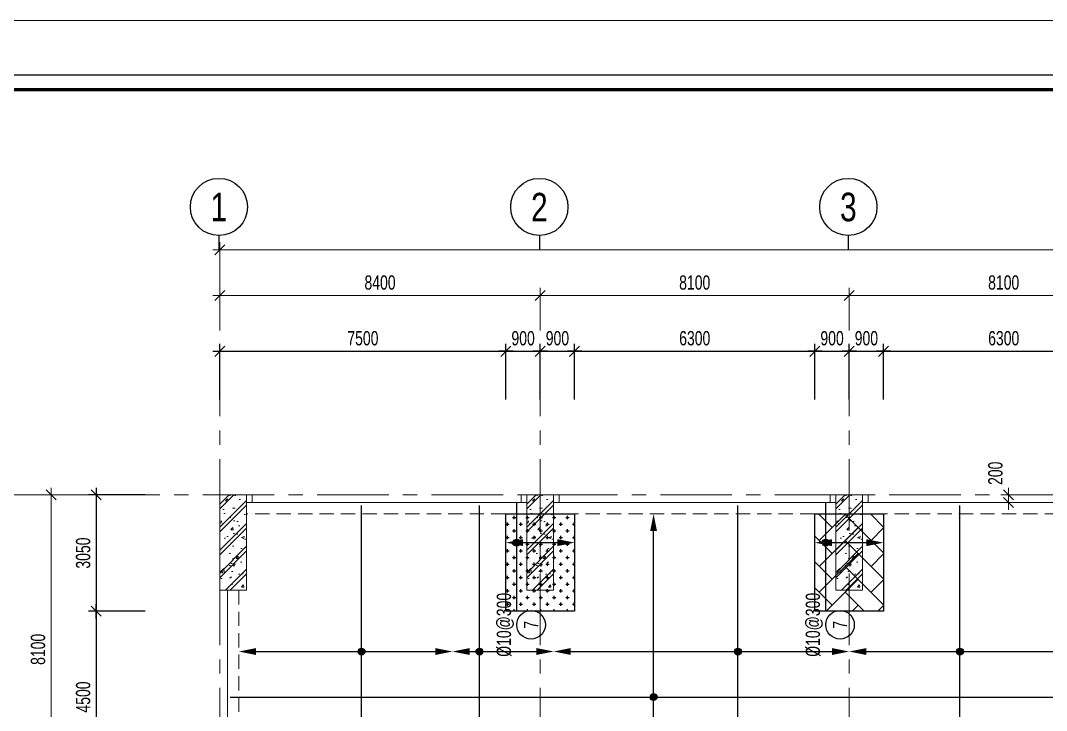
# Model space of a CAD drawing. Extents: x 475529 to 721982, y 1293854 to 1371032.
# Drawn here: x 490751 to 517648, y 1352935 to 1371032 of the extents above; entities that cross this region are included whole.
import ezdxf
from ezdxf.enums import TextEntityAlignment as Align

# ---------------------------------------------------------------- set-up
doc = ezdxf.new("R2010")
doc.units = 0
doc.header["$LTSCALE"] = 1500
doc.header["$MEASUREMENT"] = 0
doc.linetypes.add('CENTER', pattern=[2, 1.25, -0.25, 0.25, -0.25])
doc.linetypes.add('HIDDEN', pattern=[0.375, 0.25, -0.125])
doc.layers.get('Defpoints').update_dxf_attribs({"lineweight": 9})
for name, color, linetype, lineweight in [('02.CDC.DIM', 1, 'Continuous', 20), ('CDC- COT', 3, 'Continuous', 0), ('CDC- DAM', 3, 'Continuous', 5), ('CDC- TRUC', 5, 'CENTER', 15), ('Dim', 8, 'Continuous', 15)]:
    doc.layers.add(name, color=color, linetype=linetype, lineweight=lineweight)
for name, color, linetype in [('CDC-KHUNGTEN', 9, 'Continuous'), ('CDC.02.DIM', 1, 'Continuous'), ('CDC.06.TEXT', 2, 'Continuous'), ('KCS_CHI', 1, 'Continuous'), ('KCS_DIM', 1, 'Continuous'), ('KCS_HATCH', 253, 'Continuous'), ('KCS_STEEL_BOTTOM', 4, 'Continuous'), ('KCS_TEXT_SOTHEP', 2, 'Continuous'), ('KCS_TEXT_THEP', 2, 'Continuous')]:
    doc.layers.add(name, color=color, linetype=linetype)
doc.layers.add('KCS_RAI_THEP', color=159, linetype='Continuous', plot=False)
doc.styles.add('BIGTEXT', font='', dxfattribs={"width": 0.8, "height": 1000})
doc.styles.add('KCS_SMTEXT', font='arial.ttf', dxfattribs={"width": 0.7})
doc.styles.add('VN simplex', font='arial.ttf', dxfattribs={"width": 0.7})
doc.styles.get('BIGTEXT').set_extended_font_data('.VnArialH')
doc.dimstyles.new('DIM A1 1-150 (Time City)', dxfattribs={"dimtxt": 375, "dimasz": 1.25, "dimexe": 200, "dimexo": 0, "dimgap": 150, "dimtad": 1, "dimdec": 0, "dimzin": 13, "dimdsep": 46, "dimtxsty": 'VN simplex', "dimblk1": 'D', "dimblk2": 'D', "dimsah": 1, "dimcen": 0, "dimdle": 50, "dimclrd": 1, "dimclre": 1, "dimclrt": 2, "dimadec": 0, "dimazin": 0, "dimtfac": 1, "dimtdec": 0, "dimtix": 1, "dimtmove": 2, "dimatfit": 3, "dimldrblk": 'D', "dimfxl": 1, "dimtolj": 1, "dimtzin": 13, "dimarcsym": 0})

# ---------------------------------------------------------------- blocks, each defined once
blk = doc.blocks.new('D')
at = {"color": 8}
blk.add_line((150, 0), (-150, 0), dxfattribs=at)
at = {"color": 3}
blk.add_line((106, 106), (-106, -106), dxfattribs=at)
blk = doc.blocks.new('*D230')
at = {"layer": 'Defpoints', "color": 0, "ltscale": 0.5, "transparency": 16777216}
for p in [(8400, 53828), (0, 53024), (8400, 53024)]:
    blk.add_point(p, dxfattribs=at)
at = {"layer": 'Dim', "color": 1, "lineweight": -2, "ltscale": 0.5, "transparency": 16777216}
for p, q in [((0, 53024), (0, 54028)), ((1, 53828), (8399, 53828)), ((8400, 53024), (8400, 54028))]:
    blk.add_line(p, q, dxfattribs=at)
at = {"layer": 'Dim', "color": 1, "lineweight": -2, "ltscale": 0.5, "transparency": 16777216, "xscale": 1.25, "yscale": 1.25, "zscale": 1.25, "rotation": 180}
blk.add_blockref('D', (0, 53828), dxfattribs=at)
at = {"layer": 'Dim', "color": 1, "lineweight": -2, "ltscale": 0.5, "transparency": 16777216, "xscale": 1.25, "yscale": 1.25, "zscale": 1.25}
blk.add_blockref('D', (8400, 53828), dxfattribs=at)
at = {"layer": 'Dim', "color": 2, "ltscale": 0.5, "transparency": 16777216, "insert": (4200, 54169), "char_height": 375, "attachment_point": 5, "style": 'VN simplex'}
blk.add_mtext('\\A1;8400', dxfattribs=at)
blk = doc.blocks.new('*D231')
at = {"layer": 'Defpoints', "color": 0, "ltscale": 0.5, "transparency": 16777216}
for p in [(16500, 53828), (8400, 53024), (16500, 53024)]:
    blk.add_point(p, dxfattribs=at)
at = {"layer": 'Dim', "color": 1, "lineweight": -2, "ltscale": 0.5, "transparency": 16777216}
for p, q in [((8400, 53024), (8400, 54028)), ((8401, 53828), (16499, 53828)), ((16500, 53024), (16500, 54028))]:
    blk.add_line(p, q, dxfattribs=at)
at = {"layer": 'Dim', "color": 1, "lineweight": -2, "ltscale": 0.5, "transparency": 16777216, "xscale": 1.25, "yscale": 1.25, "zscale": 1.25, "rotation": 180}
blk.add_blockref('D', (8400, 53828), dxfattribs=at)
at = {"layer": 'Dim', "color": 1, "lineweight": -2, "ltscale": 0.5, "transparency": 16777216, "xscale": 1.25, "yscale": 1.25, "zscale": 1.25}
blk.add_blockref('D', (16500, 53828), dxfattribs=at)
at = {"layer": 'Dim', "color": 2, "ltscale": 0.5, "transparency": 16777216, "insert": (12450, 54169), "char_height": 375, "attachment_point": 5, "style": 'VN simplex'}
blk.add_mtext('\\A1;8100', dxfattribs=at)
blk = doc.blocks.new('*D232')
at = {"layer": 'Defpoints', "color": 0, "ltscale": 0.5, "transparency": 16777216}
for p in [(24600, 53828), (16500, 53024), (24600, 53024)]:
    blk.add_point(p, dxfattribs=at)
at = {"layer": 'Dim', "color": 1, "lineweight": -2, "ltscale": 0.5, "transparency": 16777216}
for p, q in [((16500, 53024), (16500, 54028)), ((16501, 53828), (24599, 53828)), ((24600, 53024), (24600, 54028))]:
    blk.add_line(p, q, dxfattribs=at)
at = {"layer": 'Dim', "color": 1, "lineweight": -2, "ltscale": 0.5, "transparency": 16777216, "xscale": 1.25, "yscale": 1.25, "zscale": 1.25, "rotation": 180}
blk.add_blockref('D', (16500, 53828), dxfattribs=at)
at = {"layer": 'Dim', "color": 1, "lineweight": -2, "ltscale": 0.5, "transparency": 16777216, "xscale": 1.25, "yscale": 1.25, "zscale": 1.25}
blk.add_blockref('D', (24600, 53828), dxfattribs=at)
at = {"layer": 'Dim', "color": 2, "ltscale": 0.5, "transparency": 16777216, "insert": (20550, 54169), "char_height": 375, "attachment_point": 5, "style": 'VN simplex'}
blk.add_mtext('\\A1;8100', dxfattribs=at)
blk = doc.blocks.new('*D253')
at = {"layer": 'Defpoints', "color": 0, "ltscale": 0.5, "transparency": 16777216}
for p in [(-4423, 48600), (-3448, 48600), (-3448, 40500)]:
    blk.add_point(p, dxfattribs=at)
at = {"layer": 'Dim', "color": 1, "lineweight": -2, "ltscale": 0.5, "transparency": 16777216}
for p, q in [((-3448, 48600), (-4623, 48600)), ((-4423, 40501), (-4423, 48599)), ((-3448, 40500), (-4623, 40500))]:
    blk.add_line(p, q, dxfattribs=at)
at = {"layer": 'Dim', "color": 1, "lineweight": -2, "ltscale": 0.5, "transparency": 16777216, "xscale": 1.25, "yscale": 1.25, "zscale": 1.25}
for p, rotation in [((-4423, 48600), 90), ((-4423, 40500), 270)]:
    blk.add_blockref('D', p, dxfattribs=dict(at, rotation=rotation))
at = {"layer": 'Dim', "color": 2, "ltscale": 0.5, "transparency": 16777216, "insert": (-4765, 44550), "char_height": 375, "attachment_point": 5, "rotation": 90, "style": 'VN simplex'}
blk.add_mtext('\\A1;8100', dxfattribs=at)
blk = doc.blocks.new('*D255')
at = {"layer": 'Defpoints', "color": 0, "ltscale": 0.5, "transparency": 16777216}
for p in [(-5623, 48600), (-3448, 48600), (-3448, 0)]:
    blk.add_point(p, dxfattribs=at)
at = {"layer": 'Dim', "color": 1, "lineweight": -2, "ltscale": 0.5, "transparency": 16777216}
for p, q in [((-3448, 48600), (-5823, 48600)), ((-5623, 1), (-5623, 48599)), ((-3448, 0), (-5823, 0))]:
    blk.add_line(p, q, dxfattribs=at)
at = {"layer": 'Dim', "color": 1, "lineweight": -2, "ltscale": 0.5, "transparency": 16777216, "xscale": 1.25, "yscale": 1.25, "zscale": 1.25}
for p, rotation in [((-5623, 48600), 90), ((-5623, 0), 270)]:
    blk.add_blockref('D', p, dxfattribs=dict(at, rotation=rotation))
at = {"layer": 'Dim', "color": 2, "ltscale": 0.5, "transparency": 16777216, "insert": (-5965, 24300), "char_height": 375, "attachment_point": 5, "rotation": 90, "style": 'VN simplex'}
blk.add_mtext('\\A1;48600', dxfattribs=at)
blk = doc.blocks.new('*D257')
at = {"layer": 'Defpoints', "color": 0, "ltscale": 0.5, "transparency": 16777216}
for p in [(57300, 55028), (0, 53024), (57300, 53024)]:
    blk.add_point(p, dxfattribs=at)
at = {"layer": 'Dim', "color": 1, "lineweight": -2, "ltscale": 0.5, "transparency": 16777216}
for p, q in [((0, 53024), (0, 55228)), ((57300, 53024), (57300, 55228)), ((1, 55028), (57299, 55028))]:
    blk.add_line(p, q, dxfattribs=at)
at = {"layer": 'Dim', "color": 1, "lineweight": -2, "ltscale": 0.5, "transparency": 16777216, "xscale": 1.25, "yscale": 1.25, "zscale": 1.25, "rotation": 180}
blk.add_blockref('D', (0, 55028), dxfattribs=at)
at = {"layer": 'Dim', "color": 1, "lineweight": -2, "ltscale": 0.5, "transparency": 16777216, "xscale": 1.25, "yscale": 1.25, "zscale": 1.25}
blk.add_blockref('D', (57300, 55028), dxfattribs=at)
at = {"layer": 'Dim', "color": 2, "ltscale": 0.5, "transparency": 16777216, "insert": (28650, 55369), "char_height": 375, "attachment_point": 5, "style": 'VN simplex'}
blk.add_mtext('\\A1;57300', dxfattribs=at)
blk = doc.blocks.new('*D247')
at = {"layer": 'Defpoints', "color": 0, "ltscale": 0.5, "transparency": 16777216}
for p in [(21653, 48600), (20674, 48400), (21653, 48400)]:
    blk.add_point(p, dxfattribs=at)
at = {"layer": 'Dim', "color": 1, "lineweight": -2, "ltscale": 0.5, "transparency": 16777216}
for p, q in [((21653, 48600), (20474, 48600)), ((20674, 48601), (20674, 48603)), ((20674, 48600), (20674, 48400)), ((21653, 48400), (20474, 48400)), ((20674, 48399), (20674, 48398))]:
    blk.add_line(p, q, dxfattribs=at)
at = {"layer": 'Dim', "color": 1, "lineweight": -2, "ltscale": 0.5, "transparency": 16777216, "xscale": 1.25, "yscale": 1.25, "zscale": 1.25}
for p, rotation in [((20674, 48600), 270), ((20674, 48400), 90)]:
    blk.add_blockref('D', p, dxfattribs=dict(at, rotation=rotation))
at = {"layer": 'Dim', "color": 2, "ltscale": 0.5, "transparency": 16777216, "insert": (20333, 49168), "char_height": 375, "attachment_point": 5, "rotation": 90, "style": 'VN simplex'}
blk.add_mtext('\\A1;200', dxfattribs=at)
blk = doc.blocks.new('cot vach loi tang 3 new')
at = {"layer": 'CDC- COT'}
h = blk.add_hatch(dxfattribs=at)
h.set_pattern_fill('BT-01', color=8, scale=100, pattern_type=2)
h.set_pattern_definition([(50, (-164922, -574478.5), (717.2602, -62.7521), [75, -825]), (355, (-164922, -574478.5), (-138.7513, 752.1921), [60, -660]), (100.4514, (-164862.2, -574483.7), (578.5094, 689.4395), [63.7402, -701.1421]), (46.1842, (-164922, -574278.5), (1067.241, -165.519), [112.5, -1237.5]), (96.6356, (-164833.1, -574292.3), (934.6627, 974.118), [95.6103, -1051.713]), (351.1842, (-164922, -574278.5), (934.662, 974.1186), [90, -990]), (21, (-164822, -574328.5), (596.90705, -402.6189), [75, -825]), (326, (-164822, -574328.5), (243.3153, 725.15), [60, -660]), (71.4514, (-164772.26, -574362.05), (840.2226, 322.5305), [63.7402, -701.1421]), (37.5, (-164922, -574478.5), (12.15986, 332.89385), [0, -652, 0, -670, 0, -662.5]), (7.5, (-164922, -574478.5), (263.06954, 394.4117), [0, -382, 0, -637, 0, -252.5]), (327.5, (-165145, -574478.5), (533.82244, -22.55487), [0, -250, 0, -780, 0, -1035]), (317.5, (-165245, -574478.5), (583.18617, 100.105), [0, -325, 0, -518, 0, -735]), (45, (-164922, -574478.5), (-300.5204, 300.5204), []), (45, (-164922, -574356), (-300.5204, 300.5204), [])])
h.paths.add_polyline_path([(42207, -227243), (42907, -227243), (42907, -229743), (42207, -229743)])
h = blk.add_hatch(dxfattribs=at)
h.set_pattern_fill('BT-01', color=8, scale=100, pattern_type=2)
h.set_pattern_definition([(50, (-156872, -574478.5), (717.2602, -62.7521), [75, -825]), (355, (-156872, -574478.5), (-138.7513, 752.1921), [60, -660]), (100.4514, (-156812.2, -574483.7), (578.5094, 689.4395), [63.7402, -701.1421]), (46.1842, (-156872, -574278.5), (1067.241, -165.519), [112.5, -1237.5]), (96.6356, (-156783.1, -574292.3), (934.6627, 974.118), [95.6103, -1051.713]), (351.1842, (-156872, -574278.5), (934.662, 974.1186), [90, -990]), (21, (-156772, -574328.5), (596.90705, -402.6189), [75, -825]), (326, (-156772, -574328.5), (243.3153, 725.15), [60, -660]), (71.4514, (-156722.26, -574362.05), (840.2226, 322.5305), [63.7402, -701.1421]), (37.5, (-156872, -574478.5), (12.15986, 332.89385), [0, -652, 0, -670, 0, -662.5]), (7.5, (-156872, -574478.5), (263.06954, 394.4117), [0, -382, 0, -637, 0, -252.5]), (327.5, (-157095, -574478.5), (533.82244, -22.55487), [0, -250, 0, -780, 0, -1035]), (317.5, (-157195, -574478.5), (583.18617, 100.105), [0, -325, 0, -518, 0, -735]), (45, (-156872, -574478.5), (-300.5204, 300.5204), []), (45, (-156872, -574356), (-300.5204, 300.5204), [])])
h.paths.add_polyline_path([(50257, -227243), (50957, -227243), (50957, -229743), (50257, -229743)])
h = blk.add_hatch(dxfattribs=at)
h.set_pattern_fill('BT-01', color=8, scale=100, pattern_type=2)
h.set_pattern_definition([(50, (-148772, -574478.5), (717.2602, -62.7521), [75, -825]), (355, (-148772, -574478.5), (-138.7513, 752.1921), [60, -660]), (100.4514, (-148712.2, -574483.7), (578.5094, 689.4395), [63.7402, -701.1421]), (46.1842, (-148772, -574278.5), (1067.241, -165.519), [112.5, -1237.5]), (96.6356, (-148683.1, -574292.3), (934.6627, 974.118), [95.6103, -1051.713]), (351.1842, (-148772, -574278.5), (934.662, 974.1186), [90, -990]), (21, (-148672, -574328.5), (596.90705, -402.6189), [75, -825]), (326, (-148672, -574328.5), (243.3153, 725.15), [60, -660]), (71.4514, (-148622.26, -574362.05), (840.2226, 322.5305), [63.7402, -701.1421]), (37.5, (-148772, -574478.5), (12.15986, 332.89385), [0, -652, 0, -670, 0, -662.5]), (7.5, (-148772, -574478.5), (263.06954, 394.4117), [0, -382, 0, -637, 0, -252.5]), (327.5, (-148995, -574478.5), (533.82244, -22.55487), [0, -250, 0, -780, 0, -1035]), (317.5, (-149095, -574478.5), (583.18617, 100.105), [0, -325, 0, -518, 0, -735]), (45, (-148772, -574478.5), (-300.5204, 300.5204), []), (45, (-148772, -574356), (-300.5204, 300.5204), [])])
h.paths.add_polyline_path([(58357, -227243), (59057, -227243), (59057, -229743), (58357, -229743)])
for points in [[(42207, -227243), (42907, -227243), (42907, -229743), (42207, -229743)], [(50257, -227243), (50957, -227243), (50957, -229743), (50257, -229743)], [(58357, -227243), (59057, -227243), (59057, -229743), (58357, -229743)]]:
    blk.add_lwpolyline(points, close=True, dxfattribs=at)
blk = doc.blocks.new('_Axis name')
at = {"layer": 'CDC.02.DIM'}
blk.add_line((0, 2.5), (0, 0), dxfattribs=at)
blk.add_circle((0, 7.5), 5, dxfattribs=at)
at = {"layer": 'CDC.02.DIM', "style": 'BIGTEXT', "width": 0.75}
blk.add_attdef('.', text='', height=5, dxfattribs=at).set_placement((0, 7.5), align=Align.MIDDLE)
blk = doc.blocks.new('KCS_MuiTenRaiThep')
blk.add_lwpolyline([(0, 0, 0, 1.2, 0), (3, 0, 1.2, 1.2, 0)], format="xyseb")
blk = doc.blocks.new('KCS_ChamRaiThep')
h = blk.add_hatch(color=256)
h.dxf.hatch_style = 1
h.paths.add_polyline_path([(0.6, 0, 1), (-0.6, 0, 1)])
blk.add_circle((0, 0), 0.6)
blk = doc.blocks.new('*D111')
at = {"layer": 'Defpoints', "color": 0, "transparency": 16777216}
for p in [(503477, 1362356), (495977, 1361090), (503477, 1361090)]:
    blk.add_point(p, dxfattribs=at)
at = {"layer": 'KCS_DIM', "color": 1, "lineweight": -2, "transparency": 16777216}
for p, q in [((495977, 1361090), (495977, 1362556)), ((495978, 1362356), (503475, 1362356)), ((503477, 1361090), (503477, 1362556))]:
    blk.add_line(p, q, dxfattribs=at)
at = {"layer": 'KCS_DIM', "color": 1, "lineweight": -2, "transparency": 16777216, "xscale": 1.25, "yscale": 1.25, "zscale": 1.25, "rotation": 180}
blk.add_blockref('D', (495977, 1362356), dxfattribs=at)
at = {"layer": 'KCS_DIM', "color": 1, "lineweight": -2, "transparency": 16777216, "xscale": 1.25, "yscale": 1.25, "zscale": 1.25}
blk.add_blockref('D', (503477, 1362356), dxfattribs=at)
at = {"layer": 'KCS_DIM', "color": 2, "transparency": 16777216, "insert": (499727, 1362697), "char_height": 375, "attachment_point": 5, "style": 'VN simplex'}
blk.add_mtext('\\A1;7500', dxfattribs=at)
blk = doc.blocks.new('*D112')
at = {"layer": 'Defpoints', "color": 0, "transparency": 16777216}
for p in [(504377, 1362356), (503477, 1361090), (504377, 1361090)]:
    blk.add_point(p, dxfattribs=at)
at = {"layer": 'KCS_DIM', "color": 1, "lineweight": -2, "transparency": 16777216}
for p, q in [((503477, 1361090), (503477, 1362556)), ((503478, 1362356), (504375, 1362356)), ((504377, 1361090), (504377, 1362556))]:
    blk.add_line(p, q, dxfattribs=at)
at = {"layer": 'KCS_DIM', "color": 1, "lineweight": -2, "transparency": 16777216, "xscale": 1.25, "yscale": 1.25, "zscale": 1.25, "rotation": 180}
blk.add_blockref('D', (503477, 1362356), dxfattribs=at)
at = {"layer": 'KCS_DIM', "color": 1, "lineweight": -2, "transparency": 16777216, "xscale": 1.25, "yscale": 1.25, "zscale": 1.25}
blk.add_blockref('D', (504377, 1362356), dxfattribs=at)
at = {"layer": 'KCS_DIM', "color": 2, "transparency": 16777216, "insert": (503927, 1362697), "char_height": 375, "attachment_point": 5, "style": 'VN simplex'}
blk.add_mtext('\\A1;900', dxfattribs=at)
blk = doc.blocks.new('*D113')
at = {"layer": 'Defpoints', "color": 0, "transparency": 16777216}
for p in [(505277, 1362356), (504377, 1361090), (505277, 1361090)]:
    blk.add_point(p, dxfattribs=at)
at = {"layer": 'KCS_DIM', "color": 1, "lineweight": -2, "transparency": 16777216}
for p, q in [((504377, 1361090), (504377, 1362556)), ((504378, 1362356), (505275, 1362356)), ((505277, 1361090), (505277, 1362556))]:
    blk.add_line(p, q, dxfattribs=at)
at = {"layer": 'KCS_DIM', "color": 1, "lineweight": -2, "transparency": 16777216, "xscale": 1.25, "yscale": 1.25, "zscale": 1.25, "rotation": 180}
blk.add_blockref('D', (504377, 1362356), dxfattribs=at)
at = {"layer": 'KCS_DIM', "color": 1, "lineweight": -2, "transparency": 16777216, "xscale": 1.25, "yscale": 1.25, "zscale": 1.25}
blk.add_blockref('D', (505277, 1362356), dxfattribs=at)
at = {"layer": 'KCS_DIM', "color": 2, "transparency": 16777216, "insert": (504827, 1362697), "char_height": 375, "attachment_point": 5, "style": 'VN simplex'}
blk.add_mtext('\\A1;900', dxfattribs=at)
blk = doc.blocks.new('*D114')
at = {"layer": 'Defpoints', "color": 0, "transparency": 16777216}
for p in [(511577, 1362356), (505277, 1361090), (511577, 1361090)]:
    blk.add_point(p, dxfattribs=at)
at = {"layer": 'KCS_DIM', "color": 1, "lineweight": -2, "transparency": 16777216}
for p, q in [((505277, 1361090), (505277, 1362556)), ((505278, 1362356), (511575, 1362356)), ((511577, 1361090), (511577, 1362556))]:
    blk.add_line(p, q, dxfattribs=at)
at = {"layer": 'KCS_DIM', "color": 1, "lineweight": -2, "transparency": 16777216, "xscale": 1.25, "yscale": 1.25, "zscale": 1.25, "rotation": 180}
blk.add_blockref('D', (505277, 1362356), dxfattribs=at)
at = {"layer": 'KCS_DIM', "color": 1, "lineweight": -2, "transparency": 16777216, "xscale": 1.25, "yscale": 1.25, "zscale": 1.25}
blk.add_blockref('D', (511577, 1362356), dxfattribs=at)
at = {"layer": 'KCS_DIM', "color": 2, "transparency": 16777216, "insert": (508427, 1362697), "char_height": 375, "attachment_point": 5, "style": 'VN simplex'}
blk.add_mtext('\\A1;6300', dxfattribs=at)
blk = doc.blocks.new('*D115')
at = {"layer": 'Defpoints', "color": 0, "transparency": 16777216}
for p in [(494018, 1358589), (492736, 1355539), (494018, 1355539)]:
    blk.add_point(p, dxfattribs=at)
at = {"layer": 'KCS_DIM', "color": 1, "lineweight": -2, "transparency": 16777216}
for p, q in [((494018, 1358589), (492536, 1358589)), ((492736, 1358588), (492736, 1355540)), ((494018, 1355539), (492536, 1355539))]:
    blk.add_line(p, q, dxfattribs=at)
at = {"layer": 'KCS_DIM', "color": 1, "lineweight": -2, "transparency": 16777216, "xscale": 1.25, "yscale": 1.25, "zscale": 1.25}
for p, rotation in [((492736, 1358589), 90), ((492736, 1355539), 270)]:
    blk.add_blockref('D', p, dxfattribs=dict(at, rotation=rotation))
at = {"layer": 'KCS_DIM', "color": 2, "transparency": 16777216, "insert": (492394, 1357064), "char_height": 375, "attachment_point": 5, "rotation": 90, "style": 'VN simplex'}
blk.add_mtext('\\A1;3050', dxfattribs=at)
blk = doc.blocks.new('*D116')
at = {"layer": 'Defpoints', "color": 0, "transparency": 16777216}
for p in [(494018, 1355539), (492736, 1351039), (494018, 1351039)]:
    blk.add_point(p, dxfattribs=at)
at = {"layer": 'KCS_DIM', "color": 1, "lineweight": -2, "transparency": 16777216}
for p, q in [((494018, 1355539), (492536, 1355539)), ((492736, 1355538), (492736, 1351040)), ((494018, 1351039), (492536, 1351039))]:
    blk.add_line(p, q, dxfattribs=at)
at = {"layer": 'KCS_DIM', "color": 1, "lineweight": -2, "transparency": 16777216, "xscale": 1.25, "yscale": 1.25, "zscale": 1.25}
for p, rotation in [((492736, 1355539), 90), ((492736, 1351039), 270)]:
    blk.add_blockref('D', p, dxfattribs=dict(at, rotation=rotation))
at = {"layer": 'KCS_DIM', "color": 2, "transparency": 16777216, "insert": (492394, 1353289), "char_height": 375, "attachment_point": 5, "rotation": 90, "style": 'VN simplex'}
blk.add_mtext('\\A1;4500', dxfattribs=at)
blk = doc.blocks.new('*D146')
at = {"layer": 'Defpoints', "color": 0, "transparency": 16777216}
for p in [(512477, 1362356), (511577, 1361090), (512477, 1361090)]:
    blk.add_point(p, dxfattribs=at)
at = {"layer": 'KCS_DIM', "color": 1, "lineweight": -2, "transparency": 16777216}
for p, q in [((511577, 1361090), (511577, 1362556)), ((511578, 1362356), (512475, 1362356)), ((512477, 1361090), (512477, 1362556))]:
    blk.add_line(p, q, dxfattribs=at)
at = {"layer": 'KCS_DIM', "color": 1, "lineweight": -2, "transparency": 16777216, "xscale": 1.25, "yscale": 1.25, "zscale": 1.25, "rotation": 180}
blk.add_blockref('D', (511577, 1362356), dxfattribs=at)
at = {"layer": 'KCS_DIM', "color": 1, "lineweight": -2, "transparency": 16777216, "xscale": 1.25, "yscale": 1.25, "zscale": 1.25}
blk.add_blockref('D', (512477, 1362356), dxfattribs=at)
at = {"layer": 'KCS_DIM', "color": 2, "transparency": 16777216, "insert": (512027, 1362697), "char_height": 375, "attachment_point": 5, "style": 'VN simplex'}
blk.add_mtext('\\A1;900', dxfattribs=at)
blk = doc.blocks.new('*D147')
at = {"layer": 'Defpoints', "color": 0, "transparency": 16777216}
for p in [(513377, 1362356), (512477, 1361090), (513377, 1361090)]:
    blk.add_point(p, dxfattribs=at)
at = {"layer": 'KCS_DIM', "color": 1, "lineweight": -2, "transparency": 16777216}
for p, q in [((512477, 1361090), (512477, 1362556)), ((512478, 1362356), (513375, 1362356)), ((513377, 1361090), (513377, 1362556))]:
    blk.add_line(p, q, dxfattribs=at)
at = {"layer": 'KCS_DIM', "color": 1, "lineweight": -2, "transparency": 16777216, "xscale": 1.25, "yscale": 1.25, "zscale": 1.25, "rotation": 180}
blk.add_blockref('D', (512477, 1362356), dxfattribs=at)
at = {"layer": 'KCS_DIM', "color": 1, "lineweight": -2, "transparency": 16777216, "xscale": 1.25, "yscale": 1.25, "zscale": 1.25}
blk.add_blockref('D', (513377, 1362356), dxfattribs=at)
at = {"layer": 'KCS_DIM', "color": 2, "transparency": 16777216, "insert": (512927, 1362697), "char_height": 375, "attachment_point": 5, "style": 'VN simplex'}
blk.add_mtext('\\A1;900', dxfattribs=at)
blk = doc.blocks.new('*D148')
at = {"layer": 'Defpoints', "color": 0, "transparency": 16777216}
for p in [(519677, 1362356), (513377, 1361090), (519677, 1361090)]:
    blk.add_point(p, dxfattribs=at)
at = {"layer": 'KCS_DIM', "color": 1, "lineweight": -2, "transparency": 16777216}
for p, q in [((513377, 1361090), (513377, 1362556)), ((513378, 1362356), (519675, 1362356)), ((519677, 1361090), (519677, 1362556))]:
    blk.add_line(p, q, dxfattribs=at)
at = {"layer": 'KCS_DIM', "color": 1, "lineweight": -2, "transparency": 16777216, "xscale": 1.25, "yscale": 1.25, "zscale": 1.25, "rotation": 180}
blk.add_blockref('D', (513377, 1362356), dxfattribs=at)
at = {"layer": 'KCS_DIM', "color": 1, "lineweight": -2, "transparency": 16777216, "xscale": 1.25, "yscale": 1.25, "zscale": 1.25}
blk.add_blockref('D', (519677, 1362356), dxfattribs=at)
at = {"layer": 'KCS_DIM', "color": 2, "transparency": 16777216, "insert": (516527, 1362697), "char_height": 375, "attachment_point": 5, "style": 'VN simplex'}
blk.add_mtext('\\A1;6300', dxfattribs=at)
blk = doc.blocks.new('*D187')
at = {"layer": 'Defpoints', "color": 0, "transparency": 16777216}
for p in [(503477, 1362356), (495977, 1361090), (503477, 1361090)]:
    blk.add_point(p, dxfattribs=at)
at = {"layer": 'KCS_DIM', "color": 1, "lineweight": -2, "transparency": 16777216}
for p, q in [((495977, 1361090), (495977, 1362556)), ((495978, 1362356), (503475, 1362356)), ((503477, 1361090), (503477, 1362556))]:
    blk.add_line(p, q, dxfattribs=at)
at = {"layer": 'KCS_DIM', "color": 1, "lineweight": -2, "transparency": 16777216, "xscale": 1.25, "yscale": 1.25, "zscale": 1.25, "rotation": 180}
blk.add_blockref('D', (495977, 1362356), dxfattribs=at)
at = {"layer": 'KCS_DIM', "color": 1, "lineweight": -2, "transparency": 16777216, "xscale": 1.25, "yscale": 1.25, "zscale": 1.25}
blk.add_blockref('D', (503477, 1362356), dxfattribs=at)
at = {"layer": 'KCS_DIM', "color": 2, "transparency": 16777216, "insert": (499727, 1362697), "char_height": 375, "attachment_point": 5, "style": 'VN simplex'}
blk.add_mtext('\\A1;7500', dxfattribs=at)
blk = doc.blocks.new('*D188')
at = {"layer": 'Defpoints', "color": 0, "transparency": 16777216}
for p in [(504377, 1362356), (503477, 1361090), (504377, 1361090)]:
    blk.add_point(p, dxfattribs=at)
at = {"layer": 'KCS_DIM', "color": 1, "lineweight": -2, "transparency": 16777216}
for p, q in [((503477, 1361090), (503477, 1362556)), ((503478, 1362356), (504375, 1362356)), ((504377, 1361090), (504377, 1362556))]:
    blk.add_line(p, q, dxfattribs=at)
at = {"layer": 'KCS_DIM', "color": 1, "lineweight": -2, "transparency": 16777216, "xscale": 1.25, "yscale": 1.25, "zscale": 1.25, "rotation": 180}
blk.add_blockref('D', (503477, 1362356), dxfattribs=at)
at = {"layer": 'KCS_DIM', "color": 1, "lineweight": -2, "transparency": 16777216, "xscale": 1.25, "yscale": 1.25, "zscale": 1.25}
blk.add_blockref('D', (504377, 1362356), dxfattribs=at)
at = {"layer": 'KCS_DIM', "color": 2, "transparency": 16777216, "insert": (503927, 1362697), "char_height": 375, "attachment_point": 5, "style": 'VN simplex'}
blk.add_mtext('\\A1;900', dxfattribs=at)
blk = doc.blocks.new('*D189')
at = {"layer": 'Defpoints', "color": 0, "transparency": 16777216}
for p in [(505277, 1362356), (504377, 1361090), (505277, 1361090)]:
    blk.add_point(p, dxfattribs=at)
at = {"layer": 'KCS_DIM', "color": 1, "lineweight": -2, "transparency": 16777216}
for p, q in [((504377, 1361090), (504377, 1362556)), ((504378, 1362356), (505275, 1362356)), ((505277, 1361090), (505277, 1362556))]:
    blk.add_line(p, q, dxfattribs=at)
at = {"layer": 'KCS_DIM', "color": 1, "lineweight": -2, "transparency": 16777216, "xscale": 1.25, "yscale": 1.25, "zscale": 1.25, "rotation": 180}
blk.add_blockref('D', (504377, 1362356), dxfattribs=at)
at = {"layer": 'KCS_DIM', "color": 1, "lineweight": -2, "transparency": 16777216, "xscale": 1.25, "yscale": 1.25, "zscale": 1.25}
blk.add_blockref('D', (505277, 1362356), dxfattribs=at)
at = {"layer": 'KCS_DIM', "color": 2, "transparency": 16777216, "insert": (504827, 1362697), "char_height": 375, "attachment_point": 5, "style": 'VN simplex'}
blk.add_mtext('\\A1;900', dxfattribs=at)
blk = doc.blocks.new('*D190')
at = {"layer": 'Defpoints', "color": 0, "transparency": 16777216}
for p in [(511577, 1362356), (505277, 1361090), (511577, 1361090)]:
    blk.add_point(p, dxfattribs=at)
at = {"layer": 'KCS_DIM', "color": 1, "lineweight": -2, "transparency": 16777216}
for p, q in [((505277, 1361090), (505277, 1362556)), ((505278, 1362356), (511575, 1362356)), ((511577, 1361090), (511577, 1362556))]:
    blk.add_line(p, q, dxfattribs=at)
at = {"layer": 'KCS_DIM', "color": 1, "lineweight": -2, "transparency": 16777216, "xscale": 1.25, "yscale": 1.25, "zscale": 1.25, "rotation": 180}
blk.add_blockref('D', (505277, 1362356), dxfattribs=at)
at = {"layer": 'KCS_DIM', "color": 1, "lineweight": -2, "transparency": 16777216, "xscale": 1.25, "yscale": 1.25, "zscale": 1.25}
blk.add_blockref('D', (511577, 1362356), dxfattribs=at)
at = {"layer": 'KCS_DIM', "color": 2, "transparency": 16777216, "insert": (508427, 1362697), "char_height": 375, "attachment_point": 5, "style": 'VN simplex'}
blk.add_mtext('\\A1;6300', dxfattribs=at)
blk = doc.blocks.new('*D191')
at = {"layer": 'Defpoints', "color": 0, "transparency": 16777216}
for p in [(512477, 1362356), (511577, 1361090), (512477, 1361090)]:
    blk.add_point(p, dxfattribs=at)
at = {"layer": 'KCS_DIM', "color": 1, "lineweight": -2, "transparency": 16777216}
for p, q in [((511577, 1361090), (511577, 1362556)), ((511578, 1362356), (512475, 1362356)), ((512477, 1361090), (512477, 1362556))]:
    blk.add_line(p, q, dxfattribs=at)
at = {"layer": 'KCS_DIM', "color": 1, "lineweight": -2, "transparency": 16777216, "xscale": 1.25, "yscale": 1.25, "zscale": 1.25, "rotation": 180}
blk.add_blockref('D', (511577, 1362356), dxfattribs=at)
at = {"layer": 'KCS_DIM', "color": 1, "lineweight": -2, "transparency": 16777216, "xscale": 1.25, "yscale": 1.25, "zscale": 1.25}
blk.add_blockref('D', (512477, 1362356), dxfattribs=at)
at = {"layer": 'KCS_DIM', "color": 2, "transparency": 16777216, "insert": (512027, 1362697), "char_height": 375, "attachment_point": 5, "style": 'VN simplex'}
blk.add_mtext('\\A1;900', dxfattribs=at)
blk = doc.blocks.new('*D192')
at = {"layer": 'Defpoints', "color": 0, "transparency": 16777216}
for p in [(513377, 1362356), (512477, 1361090), (513377, 1361090)]:
    blk.add_point(p, dxfattribs=at)
at = {"layer": 'KCS_DIM', "color": 1, "lineweight": -2, "transparency": 16777216}
for p, q in [((512477, 1361090), (512477, 1362556)), ((512478, 1362356), (513375, 1362356)), ((513377, 1361090), (513377, 1362556))]:
    blk.add_line(p, q, dxfattribs=at)
at = {"layer": 'KCS_DIM', "color": 1, "lineweight": -2, "transparency": 16777216, "xscale": 1.25, "yscale": 1.25, "zscale": 1.25, "rotation": 180}
blk.add_blockref('D', (512477, 1362356), dxfattribs=at)
at = {"layer": 'KCS_DIM', "color": 1, "lineweight": -2, "transparency": 16777216, "xscale": 1.25, "yscale": 1.25, "zscale": 1.25}
blk.add_blockref('D', (513377, 1362356), dxfattribs=at)
at = {"layer": 'KCS_DIM', "color": 2, "transparency": 16777216, "insert": (512927, 1362697), "char_height": 375, "attachment_point": 5, "style": 'VN simplex'}
blk.add_mtext('\\A1;900', dxfattribs=at)
blk = doc.blocks.new('*D193')
at = {"layer": 'Defpoints', "color": 0, "transparency": 16777216}
for p in [(519677, 1362356), (513377, 1361090), (519677, 1361090)]:
    blk.add_point(p, dxfattribs=at)
at = {"layer": 'KCS_DIM', "color": 1, "lineweight": -2, "transparency": 16777216}
for p, q in [((513377, 1361090), (513377, 1362556)), ((513378, 1362356), (519675, 1362356)), ((519677, 1361090), (519677, 1362556))]:
    blk.add_line(p, q, dxfattribs=at)
at = {"layer": 'KCS_DIM', "color": 1, "lineweight": -2, "transparency": 16777216, "xscale": 1.25, "yscale": 1.25, "zscale": 1.25, "rotation": 180}
blk.add_blockref('D', (513377, 1362356), dxfattribs=at)
at = {"layer": 'KCS_DIM', "color": 1, "lineweight": -2, "transparency": 16777216, "xscale": 1.25, "yscale": 1.25, "zscale": 1.25}
blk.add_blockref('D', (519677, 1362356), dxfattribs=at)
at = {"layer": 'KCS_DIM', "color": 2, "transparency": 16777216, "insert": (516527, 1362697), "char_height": 375, "attachment_point": 5, "style": 'VN simplex'}
blk.add_mtext('\\A1;6300', dxfattribs=at)
blk = doc.blocks.new('KHUNG TEN')
at = {"layer": 'CDC-KHUNGTEN', "color": 8}
blk.add_lwpolyline([(75096, 1100), (83000, 1100), (83000, 58300), (3000, 58300), (3000, 1100), (75096, 1100)], dxfattribs=at)
at = {"layer": 'CDC-KHUNGTEN', "color": 255, "lineweight": 60}
blk.add_lwpolyline([(74900, 1400), (74900, 58000), (3300, 58000), (3300, 1400), (74900, 1400)], close=True, dxfattribs=at)
at = {"layer": 'Defpoints', "color": 1, "ltscale": 0.2}
blk.add_lwpolyline([(0, 0), (0, 59400), (84100, 59400), (84100, 0), (0, 0)], close=True, dxfattribs=at)
blk = doc.blocks.new('MBT04')
at = {"layer": 'CDC- DAM'}
for p, q in [((8050, 48400), (700, 48400)), ((16150, 48400), (8750, 48400)), ((24250, 48400), (16850, 48400)), ((200, 46100), (200, 40500))]:
    blk.add_line(p, q, dxfattribs=at)
for points in [[(0, 48600), (850, 48600), (850, 48400)], [(7900, 48400), (7900, 48600), (8900, 48600), (8900, 48400)], [(16000, 48400), (16000, 48600), (17000, 48600), (17000, 48400)]]:
    blk.add_lwpolyline(points, dxfattribs=at)
at = {"layer": 'CDC- DAM', "linetype": 'HIDDEN'}
for points in [[(8050, 48100), (700, 48100)], [(16150, 48100), (8750, 48100)], [(24250, 48100), (16850, 48100)], [(500, 46100), (500, 40500)]]:
    blk.add_lwpolyline(points, dxfattribs=at)
at = {"layer": 'CDC- TRUC'}
for p, q in [((0, -3337), (0, 53023.7)), ((8400, -3337), (8400, 53023.7)), ((16500, -3337), (16500, 53023.7)), ((-3448.4, 48600), (62778.1, 48600))]:
    blk.add_line(p, q, dxfattribs=at)
blk.add_blockref('cot vach loi tang 3 new', (-42207.4, 275842.2))
at = {"layer": '02.CDC.DIM', "xscale": 150, "yscale": 150, "zscale": 150}
for p, values in [((-23.3, 55027.8), {'.': '1'}), ((8376.7, 55027.8), {'.': '2'}), ((16476.7, 55027.8), {'.': '3'})]:
    blk.add_blockref('_Axis name', p, dxfattribs=at).add_auto_attribs(values)
at = {"layer": 'Dim', "color": 1, "ltscale": 0.5}
for base, p1, p2, picture, middle in [((57300, 55027.8), (0, 53023.7), (57300, 53023.7), '*D257', (28650, 55369.4)), ((8400, 53827.8), (0, 53023.7), (8400, 53023.7), '*D230', (4200, 54169.3)), ((16500, 53827.8), (8400, 53023.7), (16500, 53023.7), '*D231', (12450, 54169.3)), ((24600, 53827.8), (16500, 53023.7), (24600, 53023.7), '*D232', (20550, 54169.3))]:
    dim = blk.add_linear_dim(base=base, p1=p1, p2=p2, dimstyle='DIM A1 1-150 (Time City)', dxfattribs=at)
    dim.commit()
    dim.dimension.update_dxf_attribs({"geometry": picture, "text_midpoint": middle})
dim = blk.add_linear_dim(base=(20674.4, 48400), p1=(21653.4, 48600), p2=(21653.4, 48400), angle=90, dimstyle='DIM A1 1-150 (Time City)', dxfattribs=at)
dim.commit()
dim.dimension.update_dxf_attribs({"geometry": '*D247', "text_midpoint": (20332.9, 49168.1), "dimtype": 160})
for base, p1, picture, middle in [((-5623.1, 48600), (-3448.4, 0), '*D255', (-5964.6, 24300)), ((-4423.1, 48600), (-3448.4, 40500), '*D253', (-4764.6, 44550))]:
    dim = blk.add_linear_dim(base=base, p1=p1, p2=(-3448.4, 48600), angle=90, dimstyle='DIM A1 1-150 (Time City)', dxfattribs=at)
    dim.commit()
    dim.dimension.update_dxf_attribs({"geometry": picture, "text_midpoint": middle})

msp = doc.modelspace()

# ---------------------------------------------------------------- hatches: boundary and pattern name
at = {"layer": 'KCS_HATCH'}
h = msp.add_hatch(dxfattribs=at)
h.set_pattern_fill('CROSS', color=256, scale=700)
h.paths.add_polyline_path([(503476.5, 1355539), (505276.5, 1355539), (505276.5, 1358089), (503476.5, 1358089)])
h = msp.add_hatch(dxfattribs=at)
h.set_pattern_fill('AR-HBONE', color=256, scale=120)
h.set_pattern_definition([(45, (16150, 997618.48), (5e-14, 678.8225), [1440, -480]), (135, (16489.4, 997957.9), (5e-14, 678.8225), [1440, -480])])
h.paths.add_polyline_path([(511576.5, 1355539), (513376.5, 1355539), (513376.5, 1358089), (511576.5, 1358089)])

# ---------------------------------------------------------------- linework, layer by layer
at = {"layer": 'KCS_CHI', "color": 1, "elevation": 0}
for points in [[(507347.4, 1344519.1), (507347.4, 1357759)], [(496803.1, 1354482.2), (501746.5, 1354482.2)], [(502406.5, 1354482.2), (504396.5, 1354482.2)], [(505056.5, 1354482.2), (512146.5, 1354482.2)], [(512806.5, 1354482.2), (519946.5, 1354482.2)]]:
    msp.add_lwpolyline(points, dxfattribs=at)
at = {"layer": 'KCS_HATCH'}
for points in [[(503476.5, 1358089), (505276.5, 1358089), (505276.5, 1355539), (503476.5, 1355539)], [(511576.5, 1358089), (513376.5, 1358089), (513376.5, 1355539), (511576.5, 1355539)]]:
    msp.add_lwpolyline(points, close=True, dxfattribs=at)
at = {"layer": 'KCS_RAI_THEP'}
for points in [[(503806.5, 1357337.6), (504946.5, 1357337.6)], [(511906.5, 1357337.6), (513046.5, 1357337.6)]]:
    msp.add_lwpolyline(points, dxfattribs=at)
at = {"layer": 'KCS_STEEL_BOTTOM', "elevation": 0}
for points in [[(499691.5, 1343964), (499691.5, 1358314)], [(502782.6, 1341764), (502782.6, 1358314)], [(509559.1, 1333014), (509559.1, 1358314)], [(515378.5, 1334364), (515378.5, 1358314)], [(496251.5, 1353289), (553001.5, 1353289)]]:
    msp.add_lwpolyline(points, dxfattribs=at)
at = {"layer": 'KCS_STEEL_BOTTOM'}
for points in [[(503760.3, 1355539), (503760.3, 1358389)], [(511860.3, 1355539), (511860.3, 1358389)]]:
    msp.add_lwpolyline(points, dxfattribs=at)
at = {"layer": 'KCS_TEXT_SOTHEP', "color": 1}
for centre in [(504135.3, 1355182.6), (512235.3, 1355182.6)]:
    msp.add_circle(centre, 375, dxfattribs=at)

# ---------------------------------------------------------------- block references
at = {"layer": 'CDC.06.TEXT', "xscale": 1.29930377314748, "yscale": 1.29930377314748, "zscale": 1.29930377314748}
msp.add_blockref('KHUNG TEN', (475528.9, 1293853.6, 0), dxfattribs=at)
at = {"layer": 'Dim'}
msp.add_blockref('MBT04', (495976.5, 1309989, 0), dxfattribs=at)
at = {"layer": 'KCS_CHI', "xscale": 150, "yscale": 150, "zscale": 150}
for name, p, rotation in [('KCS_MuiTenRaiThep', (507347.4, 1358089, 0), 270), ('KCS_MuiTenRaiThep', (502076.5, 1354482.2, 0), 179.9999999999998), ('KCS_MuiTenRaiThep', (504726.5, 1354482.2, 0), 179.9999999999998), ('KCS_MuiTenRaiThep', (512476.5, 1354482.2, 0), 179.9999999999998), ('KCS_ChamRaiThep', (507347.4, 1353289, 0), 90.0000000000002)]:
    msp.add_blockref(name, p, dxfattribs=dict(at, rotation=rotation))
for name, p in [('KCS_MuiTenRaiThep', (496473.1, 1354482.2, 0)), ('KCS_ChamRaiThep', (499691.5, 1354482.2, 0)), ('KCS_MuiTenRaiThep', (502076.5, 1354482.2, 0)), ('KCS_ChamRaiThep', (502782.6, 1354482.2, 0)), ('KCS_MuiTenRaiThep', (504726.5, 1354482.2, 0)), ('KCS_ChamRaiThep', (509559.1, 1354482.2, 0)), ('KCS_MuiTenRaiThep', (512476.5, 1354482.2, 0)), ('KCS_ChamRaiThep', (515378.5, 1354482.2, 0))]:
    msp.add_blockref(name, p, dxfattribs=at)
at = {"layer": 'KCS_RAI_THEP', "xscale": 150, "yscale": 150, "zscale": 150}
for name, p in [('KCS_MuiTenRaiThep', (503476.5, 1357337.6)), ('KCS_ChamRaiThep', (503760.3, 1357337.6)), ('KCS_MuiTenRaiThep', (511576.5, 1357337.6)), ('KCS_ChamRaiThep', (511860.3, 1357337.6))]:
    msp.add_blockref(name, p, dxfattribs=at)
at = {"layer": 'KCS_RAI_THEP', "xscale": 150, "yscale": 150, "zscale": 150, "rotation": 179.9999999999998}
for p in [(505276.5, 1357337.6), (513376.5, 1357337.6)]:
    msp.add_blockref('KCS_MuiTenRaiThep', p, dxfattribs=at)

# ---------------------------------------------------------------- texts
at = {"layer": 'KCS_TEXT_SOTHEP', "style": 'KCS_SMTEXT', "width": 0.7}
for p in [(504135.3, 1355182.6), (512235.3, 1355182.6)]:
    msp.add_text('7', height=375, rotation=90, dxfattribs=at).set_placement(p, align=Align.MIDDLE_CENTER)
at = {"layer": 'KCS_TEXT_THEP', "style": 'KCS_SMTEXT', "width": 0.7}
for p in [(503610.3, 1355182.6), (511710.3, 1355182.6)]:
    msp.add_text('%%C10@300', height=375, rotation=90, dxfattribs=at).set_placement(p, align=Align.CENTER)

# ---------------------------------------------------------------- dimensions: what is measured, and where the dimension line sits
at = {"layer": 'KCS_DIM'}
for base, p1, p2, picture, middle in [((503476.5, 1362355.8, 0), (495976.5, 1361090, 0), (503476.5, 1361090, 0), '*D111', (499726.5, 1362697.3, 0)), ((503476.5, 1362355.8, 0), (495976.5, 1361090, 0), (503476.5, 1361090, 0), '*D187', (499726.5, 1362697.3, 0)), ((504376.5, 1362355.8, 0), (503476.5, 1361090, 0), (504376.5, 1361090, 0), '*D112', (503926.5, 1362697.3, 0)), ((504376.5, 1362355.8, 0), (503476.5, 1361090, 0), (504376.5, 1361090, 0), '*D188', (503926.5, 1362697.3, 0)), ((505276.5, 1362355.8, 0), (504376.5, 1361090, 0), (505276.5, 1361090, 0), '*D113', (504826.5, 1362697.3, 0)), ((505276.5, 1362355.8, 0), (504376.5, 1361090, 0), (505276.5, 1361090, 0), '*D189', (504826.5, 1362697.3, 0)), ((511576.5, 1362355.8, 0), (505276.5, 1361090, 0), (511576.5, 1361090, 0), '*D114', (508426.5, 1362697.4, 0)), ((511576.5, 1362355.8, 0), (505276.5, 1361090, 0), (511576.5, 1361090, 0), '*D190', (508426.5, 1362697.4, 0)), ((512476.5, 1362355.8, 0), (511576.5, 1361090, 0), (512476.5, 1361090, 0), '*D146', (512026.5, 1362697.3, 0)), ((512476.5, 1362355.8, 0), (511576.5, 1361090, 0), (512476.5, 1361090, 0), '*D191', (512026.5, 1362697.3, 0)), ((513376.5, 1362355.8, 0), (512476.5, 1361090, 0), (513376.5, 1361090, 0), '*D147', (512926.5, 1362697.3, 0)), ((513376.5, 1362355.8, 0), (512476.5, 1361090, 0), (513376.5, 1361090, 0), '*D192', (512926.5, 1362697.3, 0)), ((519676.5, 1362355.8, 0), (513376.5, 1361090, 0), (519676.5, 1361090, 0), '*D148', (516526.5, 1362697.4, 0)), ((519676.5, 1362355.8, 0), (513376.5, 1361090, 0), (519676.5, 1361090, 0), '*D193', (516526.5, 1362697.4, 0))]:
    dim = msp.add_linear_dim(base=base, p1=p1, p2=p2, dimstyle='DIM A1 1-150 (Time City)', dxfattribs=at)
    dim.commit()
    dim.dimension.update_dxf_attribs({"geometry": picture, "text_midpoint": middle})
for base, p1, p2, picture, middle in [((492735.7, 1355539, 0), (494017.6, 1358589, 0), (494017.6, 1355539, 0), '*D115', (492394.2, 1357064, 0)), ((492735.7, 1351039, 0), (494017.6, 1355539, 0), (494017.6, 1351039, 0), '*D116', (492394.3, 1353289, 0))]:
    dim = msp.add_linear_dim(base=base, p1=p1, p2=p2, angle=90, dimstyle='DIM A1 1-150 (Time City)', dxfattribs=at)
    dim.commit()
    dim.dimension.update_dxf_attribs({"geometry": picture, "text_midpoint": middle})

doc.saveas('drawing.dxf')
